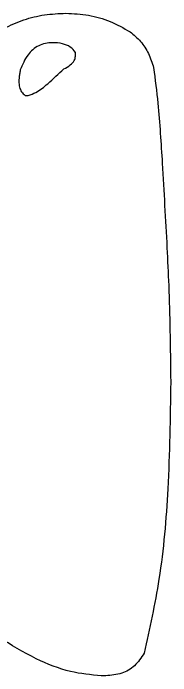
# Model space of a CAD drawing. Extents: x 2 to 748, y 2 to 398.
# Drawn here: x 139.32 to 143.81, y 286.27 to 305.21 of the extents above; entities that cross this region are included whole.
import ezdxf

# ---------------------------------------------------------------- set-up
doc = ezdxf.new("R2010")
doc.units = 0
doc.layers.add('Capa_1', color=7, linetype='CONTINUOUS')

msp = doc.modelspace()

# ---------------------------------------------------------------- linework, layer by layer
at = {"layer": 'Capa_1', "color": 7}
for p, q in [((140.822536, 305.208067), (140.822536, 305.208067)), ((141.099869, 303.984367), (141.099869, 304.089099)), ((139.484523, 303.262276), (139.484523, 303.262276)), ((139.659682, 302.859889), (139.747261, 302.859889)), ((141.961063, 286.273824), (141.834559, 286.273824))]:
    msp.add_line(p, q, dxfattribs=at)
for points, knots in [([(139.056361, 304.77812), (139.243355, 304.8639), (139.614178, 305.03401), (140.212886, 305.18015), (140.618739, 305.198735), (140.822536, 305.208067)], [0, 0, 0, 0, 0.616347, 1.222265, 1.833404, 1.833404, 1.833404, 1.833404]), ([(140.822536, 305.208067), (141.039985, 305.196819), (141.469692, 305.17459), (142.096369, 304.994476), (142.469216, 304.784539), (142.656828, 304.6789)], [0, 0, 0, 0, 0.65193, 1.288295, 1.932833, 1.932833, 1.932833, 1.932833]), ([(142.656828, 304.6789), (142.760701, 304.589965), (142.968382, 304.412151), (143.198228, 304.05715), (143.284185, 303.790432), (143.328269, 303.653639)], [0, 0, 0, 0, 0.408771, 0.81729, 1.247402, 1.247402, 1.247402, 1.247402]), ([(141.099869, 304.089099), (141.053891, 304.145109), (140.956527, 304.263716), (140.712706, 304.348987), (140.404548, 304.380146), (140.032593, 304.312101), (139.697736, 304.013866), (139.585138, 303.738411), (139.523447, 303.587492)], [0, 0, 0, 0, 0.213793, 0.45273, 0.746262, 1.144966, 1.545073, 2.029935, 2.029935, 2.029935, 2.029935]), ([(140.76415, 303.615053), (140.827769, 303.650768), (140.939463, 303.71347), (141.071961, 303.838867), (141.091247, 303.939416), (141.099869, 303.984367)], [0, 0, 0, 0, 0.220161, 0.386527, 0.521031, 0.521031, 0.521031, 0.521031]), ([(139.523447, 303.587492), (139.515842, 303.546123), (139.501656, 303.468962), (139.487666, 303.360385), (139.485511, 303.293135), (139.484523, 303.262276)], [0, 0, 0, 0, 0.126195, 0.235375, 0.327958, 0.327958, 0.327958, 0.327958]), ([(139.747261, 302.859889), (139.822002, 302.884538), (140.031327, 302.953571), (140.358287, 303.240083), (140.612651, 303.475086), (140.76415, 303.615053)], [0, 0, 0, 0, 0.234474, 0.656682, 1.278511, 1.278511, 1.278511, 1.278511]), ([(143.328269, 303.653639), (143.370133, 303.314587), (143.482297, 302.406173), (143.588771, 300.687471), (143.66389, 299.310041), (143.707778, 298.505289)], [0, 0, 0, 0, 1.024711, 2.745484, 5.163585, 5.163585, 5.163585, 5.163585]), ([(139.484523, 303.262276), (139.48774, 303.206915), (139.493795, 303.102737), (139.553148, 302.958015), (139.624519, 302.892277), (139.659682, 302.859889)], [0, 0, 0, 0, 0.165897, 0.312183, 0.45425, 0.45425, 0.45425, 0.45425]), ([(143.707778, 298.505289), (143.725247, 298.145211), (143.763379, 297.359184), (143.79631, 296.080099), (143.808359, 295.161265), (143.814817, 294.668832)], [0, 0, 0, 0, 1.081477, 2.360794, 3.838224, 3.838224, 3.838224, 3.838224]), ([(143.814817, 294.668832), (143.799341, 293.651617), (143.770706, 291.769389), (143.551771, 289.170043), (143.210628, 287.621537), (143.055799, 286.918744)], [0, 0, 0, 0, 3.052448, 5.648171, 7.805231, 7.805231, 7.805231, 7.805231]), ([(141.834559, 286.273824), (141.538913, 286.301333), (140.896239, 286.361131), (139.908242, 286.763954), (139.261148, 287.157449), (138.910395, 287.37074)], [0, 0, 0, 0, 0.886906, 1.92795, 3.160144, 3.160144, 3.160144, 3.160144]), ([(143.055799, 286.918744), (142.973245, 286.791014), (142.813295, 286.543539), (142.411683, 286.308551), (142.115375, 286.285716), (141.961063, 286.273824)], [0, 0, 0, 0, 0.451763, 0.87529, 1.335556, 1.335556, 1.335556, 1.335556])]:
    msp.add_open_spline(points, degree=3, knots=knots, dxfattribs=at)

doc.saveas('drawing.dxf')
